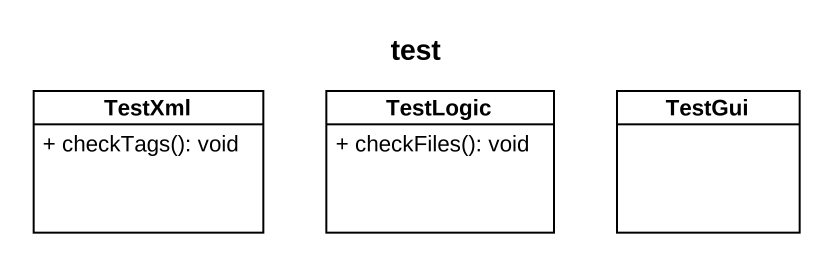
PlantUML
@startuml
title test
hide circle
hide empty members
skinparam classAttributeIconSize 0
class TestXml {
  + checkTags(): void
}
class TestLogic {
  + checkFiles(): void
}
class TestGui
@enduml
